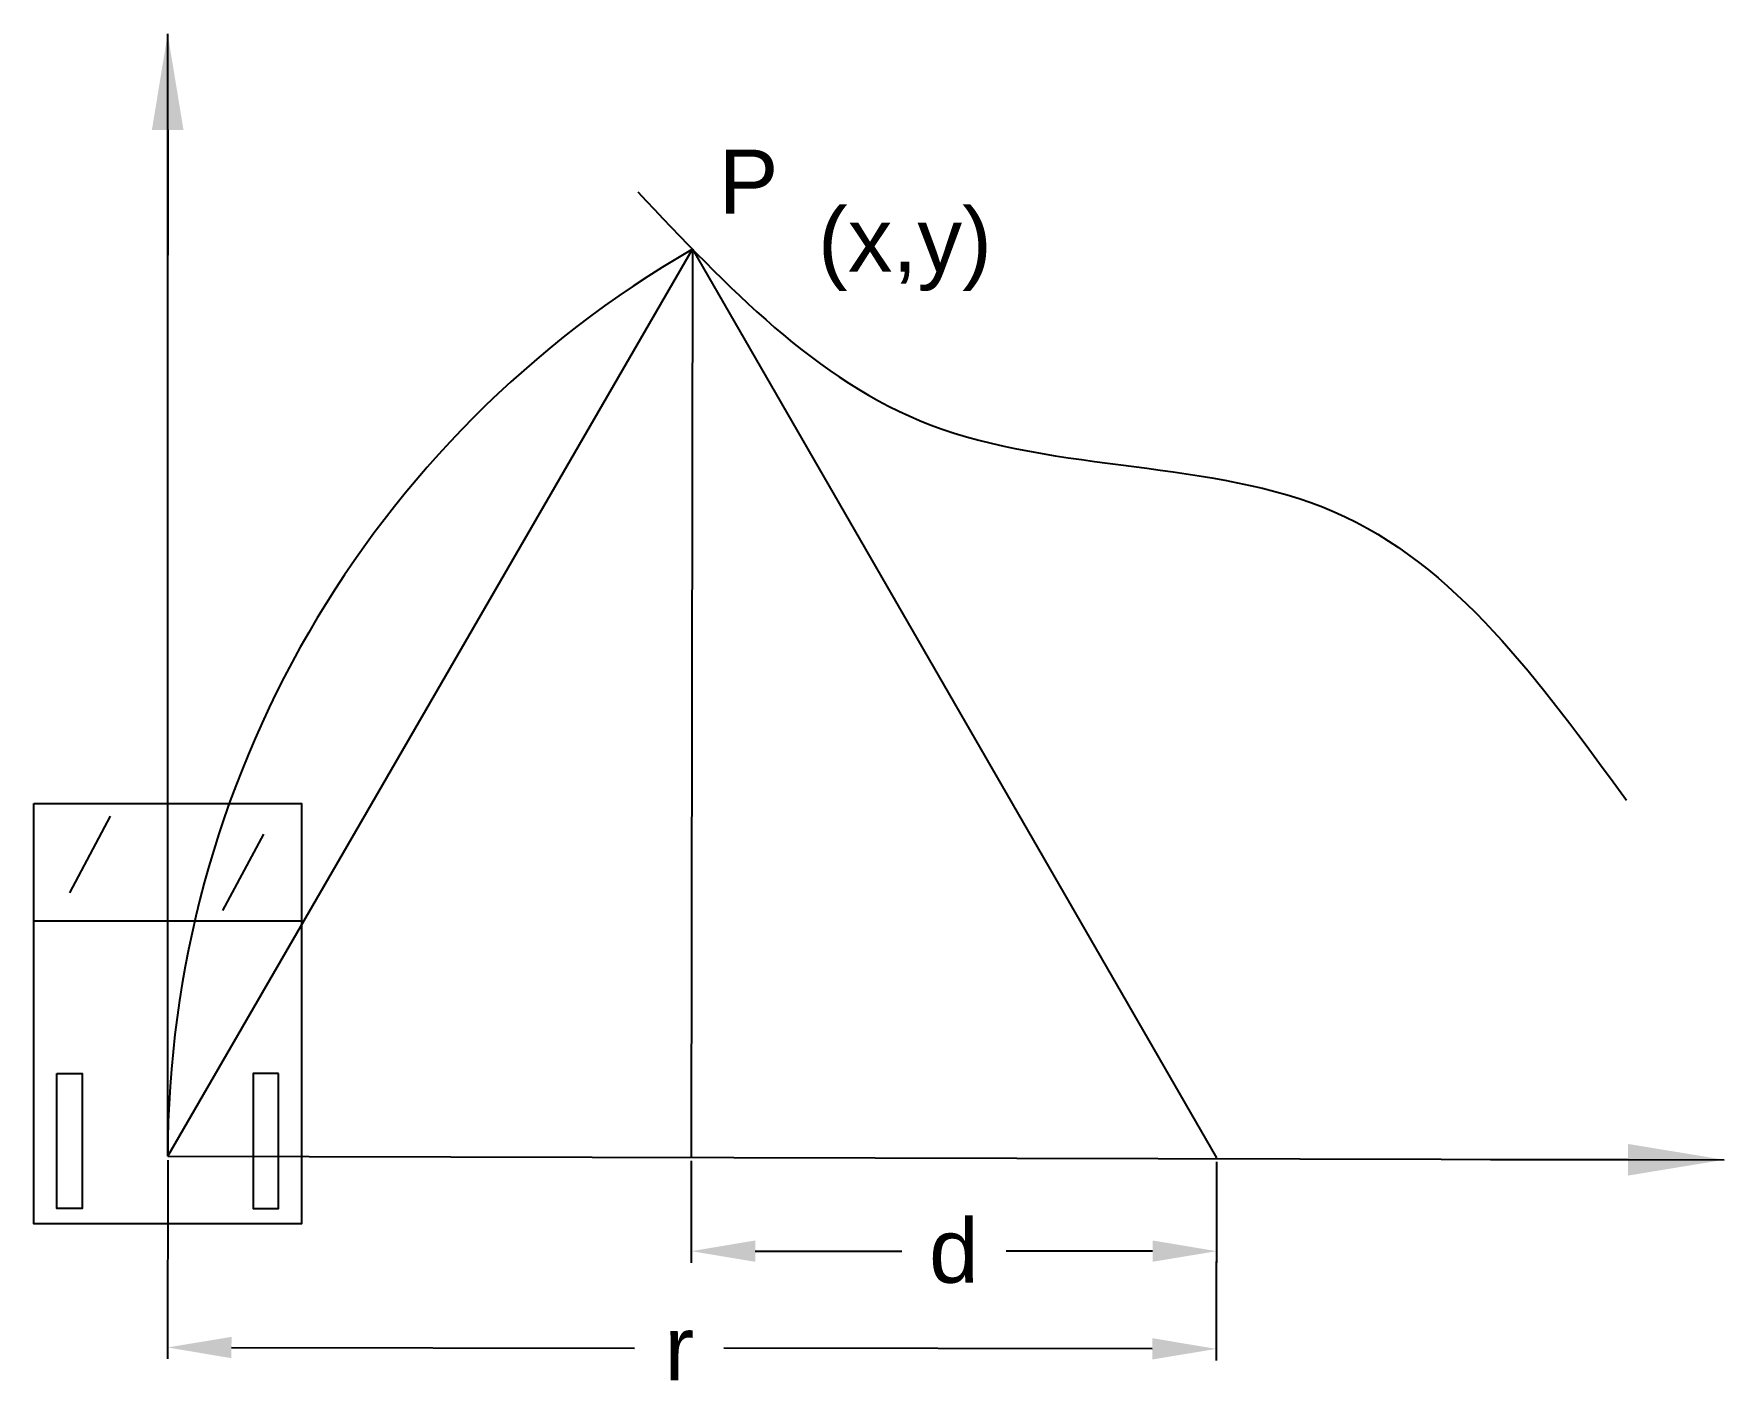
# Model space of a CAD drawing. Header units: inches. Extents: x 15.4 to 41.8, y 1.3 to 22.5.
import ezdxf
from ezdxf import colors
from ezdxf.entities.mleader import LeaderData, LeaderLine
from ezdxf.math import Vec2, Vec3

# ---------------------------------------------------------------- set-up
doc = ezdxf.new("R2010")
doc.units = ezdxf.units.IN
doc.header["$MEASUREMENT"] = 0
doc.styles.get("Standard").update_dxf_attribs({"font": 'arial.ttf'})
doc.dimstyles.get("Standard").update_dxf_attribs({"dimtxt": 0.18, "dimasz": 0.18, "dimexe": 0.18, "dimexo": 0.0625, "dimgap": 0.09, "dimtad": 0, "dimtih": 1, "dimtoh": 1, "dimdec": 4, "dimzin": 0, "dimdsep": 46, "dimtxsty": 'Standard', "dimcen": 0.09, "dimadec": 0, "dimazin": 0, "dimtfac": 1, "dimtdec": 4, "dimtofl": 0, "dimtmove": 0, "dimatfit": 3, "dimfxl": 1, "dimtolj": 1, "dimtzin": 0, "dimarcsym": 0})

# ---------------------------------------------------------------- blocks, each defined once
blk = doc.blocks.new('car')
for p, q in [((-2.986, 6.361), (-3.623, 5.168)), ((-0.597, 6.083), (-1.234, 4.89)), ((-4.18, 4.731), (0, 4.731))]:
    blk.add_line(p, q)
for points in [[(-4.18, 6.56), (0, 6.56), (0, 0), (-4.18, 0)], [(-3.822, 2.346), (-3.424, 2.346), (-3.424, 0.239), (-3.822, 0.239)], [(-0.358, 2.346), (-0.756, 2.346), (-0.756, 0.239), (-0.358, 0.239)]]:
    blk.add_lwpolyline(points, close=True)
blk = doc.blocks.new('*D3')
at = {"color": 0, "lineweight": -2, "transparency": 16777216}
for p, q in [((17.504, 4.934), (17.499, 1.832)), ((33.877, 4.911), (33.873, 1.809)), ((18.5, 2.01), (24.793, 2.002)), ((32.873, 1.991), (26.187, 2))]:
    blk.add_line(p, q, dxfattribs=at)
at = {"color": 0, "transparency": 16777216}
for points in [[(18.5, 2.177), (18.499, 1.844), (17.5, 2.012)], [(32.873, 2.157), (32.873, 1.824), (33.873, 1.989)]]:
    blk.add_solid(points, dxfattribs=at)
at = {"layer": 'Defpoints', "color": 0, "transparency": 16777216}
for p in [(17.504, 4.996), (33.877, 4.974), (33.873, 1.989)]:
    blk.add_point(p, dxfattribs=at)
at = {"color": 0, "transparency": 16777216, "insert": (25.49, 2.001), "char_height": 1, "attachment_point": 5}
blk.add_mtext('\\A1;r', dxfattribs=at)
blk = doc.blocks.new('*D4')
at = {"color": 0, "lineweight": -2, "transparency": 16777216}
for p, q in [((25.676, 4.923), (25.676, 3.335)), ((33.877, 4.911), (33.877, 3.335)), ((26.676, 3.515), (28.962, 3.515)), ((32.877, 3.515), (30.591, 3.515))]:
    blk.add_line(p, q, dxfattribs=at)
at = {"color": 0, "transparency": 16777216}
for points in [[(26.676, 3.682), (26.676, 3.349), (25.676, 3.515)], [(32.877, 3.682), (32.877, 3.349), (33.877, 3.515)]]:
    blk.add_solid(points, dxfattribs=at)
at = {"layer": 'Defpoints', "color": 0, "transparency": 16777216}
for p in [(25.676, 4.985), (33.877, 4.974), (33.877, 3.515)]:
    blk.add_point(p, dxfattribs=at)
at = {"color": 0, "transparency": 16777216, "insert": (29.777, 3.515), "char_height": 1, "attachment_point": 5}
blk.add_mtext('\\A1;d', dxfattribs=at)

msp = doc.modelspace()

# ---------------------------------------------------------------- linework, layer by layer
for p, q in [((17.50364, 4.99643), (17.50364, 22.5205)), ((17.50364, 4.99643), (25.69587, 19.15671)), ((25.69587, 19.15671), (25.67624, 4.98511)), ((25.69587, 19.15671), (33.877, 4.97374)), ((17.50364, 4.99643), (41.80099, 4.94215)), ((38.43143, 4.94492), (38.43143, 4.94492))]:
    msp.add_line(p, q)
msp.add_arc((33.877, 4.97374), 16.37337, 119.977522, 179.920604)
msp.add_spline([(24.84119, 20.05357), (29.40622, 16.41688), (35.71031, 15.05991), (40.27533, 10.55476)], degree=3)

# ---------------------------------------------------------------- block references
msp.add_blockref('car', (19.59363, 3.94287))

# ---------------------------------------------------------------- texts
at = {"char_height": 1, "attachment_point": 1}
for s, width, insert in [('P', 4.8140222, (26.10594, 20.71273)), ('(x,y)', 4.2176514, (27.65445, 19.80516))]:
    msp.add_mtext_dynamic_manual_height_columns(s, width=width, gutter_width=1, heights=[0], dxfattribs=dict(at, insert=insert))

# ---------------------------------------------------------------- dimensions: what is measured, and where the dimension line sits
dim = msp.add_linear_dim(base=(33.87286, 1.98913), p1=(17.50364, 4.99643), p2=(33.877, 4.97374), angle=359.920604, text='r', dimstyle='Standard', override={"dimtxt": 1, "dimasz": 1, "dimgap": 0.5})
dim.commit()
dim.dimension.update_dxf_attribs({"geometry": '*D3', "text_midpoint": (25.49008, 2.00074), "dimtype": 161})
dim = msp.add_linear_dim(base=(33.877, 3.51517), p1=(25.67624, 4.98511), p2=(33.877, 4.97374), text='d', dimstyle='Standard', override={"dimtxt": 1, "dimasz": 1, "dimgap": 0.5})
dim.commit()
dim.dimension.update_dxf_attribs({"geometry": '*D4', "text_midpoint": (29.77662, 3.51517)})

# ---------------------------------------------------------------- leaders
ml = msp.add_multileader_mtext('Standard')
ml.set_content('', color=256)
ml.set_leader_properties()
ml.build(insert=Vec2(0, 0))
ml.multileader.update_dxf_attribs({"dogleg_length": 0, "arrow_head_size": 1.5})
ctx = ml.context
ctx.base_point, ctx.char_height, ctx.arrow_head_size, ctx.landing_gap_size, ctx.plane_origin, ctx.plane_x_axis, ctx.plane_y_axis = Vec3(17.50364, 19.06227), 0.18, 1.5, 0.09, Vec3(17.50364, 22.5205), Vec3(0.87281294, -0.48805488), Vec3(0.48805488, 0.87281294)
notes = []
notes.append((ctx, [(0, (1, 1, 0), (17.50364, 19.06227), (1, 0), 0, [(0, [(17.50364, 22.5205)], 0, [])])]))
ctx.mtext.insert, ctx.mtext.text_direction, ctx.mtext.rotation, ctx.mtext.flow_direction = Vec3(17.62612, 19.0969), Vec3(0.87281294, -0.48805488), 5.77332551, 5
ml = msp.add_multileader_mtext('Standard')
ml.set_content('', color=256)
ml.set_leader_properties()
ml.build(insert=Vec2(0, 0))
ml.multileader.update_dxf_attribs({"dogleg_length": 0, "arrow_head_size": 1.5})
ctx = ml.context
ctx.base_point, ctx.char_height, ctx.arrow_head_size, ctx.landing_gap_size, ctx.plane_origin, ctx.plane_x_axis, ctx.plane_y_axis = Vec3(38.15352, 4.94185), 0.18, 1.5, 0.09, Vec3(44.89745, 4.31281), Vec3(-0.47672215, -0.87905403), Vec3(0.87905403, -0.47672215)
notes.append((ctx, [(1, (1, 1, 0), (38.15352, 4.94185), (-0.52687133, -0.84994506), 0, [(0, [(41.80099, 4.94215)], 0, [])])]))
ctx.mtext.insert, ctx.mtext.text_direction, ctx.mtext.rotation, ctx.mtext.flow_direction = Vec3(38.18973, 4.81983), Vec3(-0.47672215, -0.87905403), 4.21546689, 5
for ctx, leaders in notes:
    for number, flags, end, landing, length, lines in leaders:
        leader = LeaderData()
        leader.index, (leader.has_last_leader_line, leader.has_dogleg_vector, leader.attachment_direction) = number, flags
        leader.last_leader_point, leader.dogleg_vector, leader.dogleg_length = Vec3(end), Vec3(landing), length
        for number, points, colour, breaks in lines:
            line = LeaderLine()
            line.index, line.vertices, line.color, line.breaks = number, Vec3.list(points), colors.encode_raw_color(colour), breaks
            leader.lines.append(line)
        ctx.leaders.append(leader)

doc.saveas('drawing.dxf')
